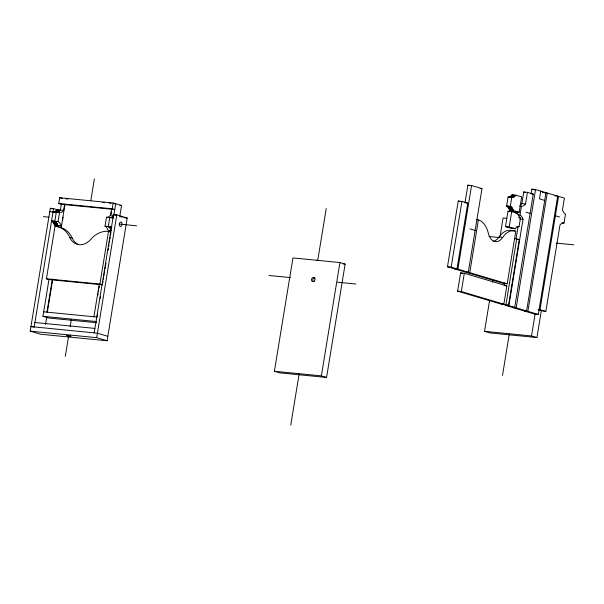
<?xml version="1.0" encoding="UTF-8"?>
<svg xmlns="http://www.w3.org/2000/svg" width="604" height="604" viewBox="0 0 604 604"><rect width="100%" height="100%" fill="white"/><g stroke="black" fill="none" stroke-linecap="round" stroke-linejoin="round"><path stroke-width="0.91" d="M94.164 332.887L113.537 214.586L116.783 214.903L127.202 218.006L107.097 340.769L40.611 334.231L30.2 331.135L50.313 208.297L53.567 208.614L59.645 210.418M34.179 326.99L53.567 208.614M46.425 278.806L99.902 284.061L102.446 284.816L48.969 279.561L46.425 278.806L55.055 226.107L56.21 226.251A25.277 20.521 -73.4 0 1 69.732 237.41L72.276 238.172A16.24 13.182 -73.4 0 0 78.399 244.56M58.754 203.525L112.231 208.78L114.775 209.535L61.298 204.28L58.754 203.525L59.705 197.734L113.182 202.997L121.555 205.488L119.886 215.703M60.778 227.61L61.087 225.753A9.483 5.466 -84.4 0 0 58.052 221.57L59.517 212.638A8.909 5.142 -84.4 0 0 63.601 210.381L64.62 204.152M96.64 322.732L48.788 318.029L42.952 316.292L49.007 279.312M61.374 203.835L60.347 210.064L58.399 211.906L56.263 212.321L54.798 221.253L56.587 222.793L57.833 225.435M46.938 312.147L52.261 279.637M47.339 312.268L52.797 278.92M61.14 227.98L65.005 204.371M45.519 324.439L46.742 317.009M65.3 356.413L68.788 335.077M70.162 326.726L71.378 319.305M90.796 200.709L94.36 178.927M105.028 226.19L106.493 217.259A8.909 5.142 -84.4 0 0 110.577 215.001L113.831 215.318L111.876 217.161L109.739 217.576L108.282 226.508L110.064 228.048L111.31 230.69L108.063 230.373A9.483 5.466 -84.4 0 0 105.028 226.19L111.853 226.998M93.914 316.768L99.237 284.25M110.577 215.001L111.597 208.773M97.81 295.515L98.12 293.657M98.422 291.8L98.724 289.943M99.033 288.085L99.335 286.228M111.196 213.771L111.506 211.913M99.902 284.061L108.531 231.37L107.369 231.279A25.277 20.521 -73.4 0 0 90.675 239.471A16.24 13.182 -73.4 0 1 69.732 237.41M112.231 208.78L113.182 202.997M97.32 316.156L97.622 314.299M100.204 298.504L100.513 296.647M102.748 282.966L103.058 281.117M103.36 279.267L103.662 277.425M103.963 275.575L104.266 273.725M104.469 272.495L104.771 270.637M105.073 268.78L105.383 266.923M105.685 265.065L105.987 263.208M108.116 250.199L108.426 248.342M108.728 246.485L109.03 244.628M109.332 242.77L109.641 240.913M109.943 239.056L110.245 237.191M110.555 235.333L110.857 233.476M113.975 214.428L115.726 203.752L113.846 203.563M107.097 340.769L96.685 337.666L116.783 214.903M274.39 371.264L292.948 257.931L339.924 262.544L345.126 264.137L326.568 377.47L279.592 372.849L274.39 371.264L321.366 375.877L326.568 377.47M290.766 425.073L299.131 373.989M326.228 208.531L317.696 260.611L316.436 260.233M321.366 375.877L339.924 262.544M447.466 266.772L458.232 201.041L461.924 201.404L467.76 203.14L456.994 268.871L453.302 268.501L447.466 266.772L451.158 267.134L456.994 268.871M451.158 267.134L461.924 201.404M464.982 202.823L467.874 185.171L471.565 185.534L481.984 188.637L468.296 272.23L464.597 271.868L454.185 268.765L457.877 269.127L468.296 272.23M457.877 269.127L471.565 185.534M457.628 291.166L460.626 272.88L464.317 273.242L506.839 285.896L503.849 304.182L500.15 303.82L457.628 291.166L461.328 291.536L503.849 304.182M461.328 291.536L464.317 273.242M493.234 241.275A16.24 9.37 -84.4 0 0 499.025 237.025L502.717 237.387A25.277 14.579 -84.4 0 1 515.816 231.098L507.186 283.797L469.753 272.661L478.383 219.962L476.533 219.781M541.35 310.607L536.941 337.545L489.965 332.932L484.536 331.317L489.542 300.754M492.577 282.227L492.879 280.377M500.135 236.104L503.094 217.984L506.711 218.338M506.605 206.002L508.07 197.07L512.826 197.41L515.846 195.175L521.682 196.912L519.168 212.283L515.469 211.921L509.64 210.184L508.394 207.542L506.605 206.002L510.297 206.364L512.086 207.904L513.332 210.547L519.168 212.283M505.48 226.613L507.994 211.241L511.686 211.604L517.522 213.34L518.723 216.119L520.527 217.704L519.062 226.636L516.964 227.021L515.008 228.712L511.316 228.35L505.48 226.613L509.172 226.976L515.008 228.712M510.297 206.364L511.762 197.433L512.471 197.463M509.172 226.976L511.686 211.604M504.212 285.609L504.665 282.831M516.435 213.846L516.73 212.057M516.126 238.429L518.104 226.349M527.428 192.344L533.264 194.08L514.706 307.413L508.87 305.677L523.019 219.282A9.483 5.466 -84.4 0 0 519.984 215.099L521.448 206.168A8.909 5.142 -84.4 0 0 525.533 203.91L527.428 192.344L523.736 191.981L521.841 203.548A8.909 5.142 -84.4 0 1 520.233 205.179M516.722 238.867L519.266 239.622L508.508 305.352L505.963 304.597L516.722 238.867L514.336 238.633M531.105 193.808L531.86 189.188L535.552 189.55L545.971 192.653L526.597 310.947L522.898 310.584L512.486 307.489L516.178 307.851L526.597 310.947M502.498 375.469L509.338 333.718M516.178 307.851L535.552 189.55M540.761 191.106L539.485 198.882L544.695 200.43M547.254 193.038L557.673 196.134L538.3 314.435L527.888 311.332L547.254 193.038L544.483 192.767M536.941 337.545L531.512 335.937L535.167 313.642M545.827 311.468L539.999 309.731L558.557 196.398L564.385 198.135L562.498 209.701A8.909 5.142 -84.4 0 0 565.495 214.065L564.038 222.997A9.483 5.466 -84.4 0 0 559.976 225.073L545.827 311.468L538.798 310.109M53.016 211.996L55.145 211.581L57.101 209.747L63.601 210.381M508.07 197.07L510.199 196.655L512.154 194.813L515.846 195.175M511.316 228.35L514.389 228.259M109.913 232.034L111.076 232.125L108.531 231.37M542.271 192.291L545.971 192.653M480.135 188.456L481.984 188.637M554.902 195.862L557.673 196.134M531.414 193.899L533.264 194.08M511.86 195.205L515.552 195.568M511.543 195.568L515.242 195.93M511.226 195.9L514.918 196.262M510.893 196.187L514.585 196.549M510.546 196.443L514.246 196.806M510.199 196.655L513.898 197.017M509.851 196.828L513.543 197.191M509.489 196.957L513.189 197.319M509.134 197.047L512.826 197.41M521.841 203.548L525.533 203.91M519.599 205.987L521.448 206.168M506.93 206.168L510.622 206.53M507.247 206.372L510.939 206.734M507.549 206.613L511.248 206.976M507.843 206.893L511.543 207.255M465.911 202.959L467.76 203.14M508.123 207.195L511.822 207.565M508.394 207.542L512.086 207.904M508.644 207.912L512.335 208.274M508.878 208.312L512.569 208.674M509.096 208.742L512.788 209.105M509.293 209.203L512.992 209.565M509.474 209.679L513.173 210.041M509.64 210.184L513.332 210.547M515.68 213.159L517.522 213.34M518.134 214.918L519.984 215.099M518.677 217.523L520.527 217.704M562.188 222.816L564.038 222.997M519.327 218.92L523.019 219.282M516.873 226.424L519.062 226.636M514.895 231.007L512.124 230.736A25.277 14.579 -84.4 0 0 499.025 237.025M489.044 236.511L499.319 237.523M556.193 243.11L573.8 244.839M516.881 239.388L519.266 239.622M66.002 198.859L67.874 199.048M102.589 202.461L104.469 202.642M109.158 203.103L111.03 203.291M119.932 205.33L121.555 205.488M56.799 210.139L60.053 210.456M56.489 210.502L59.743 210.819M56.164 210.826L59.419 211.151M123.948 217.682L127.202 218.006M55.832 211.121L59.086 211.438M55.492 211.37L58.747 211.687M55.145 211.581L58.399 211.906M111.876 217.161L113.499 217.319M54.79 211.755L58.044 212.079M111.521 217.334L113.152 217.493M54.435 211.891L57.69 212.208M111.166 217.463L113.605 217.704M54.081 211.981L57.327 212.298M110.811 217.553L113.25 217.795M49.762 211.679L59.517 212.638M106.493 217.259L112.993 217.893M43.428 216.632L49.037 217.183M118.988 224.061L136.602 225.79M58.052 221.57L51.551 220.928L53.341 222.468L54.579 225.111L57.916 226.107M51.876 221.102L55.123 221.419M108.607 226.674L111.045 226.915M52.193 221.306L55.44 221.623M108.924 226.877L111.362 227.119M52.495 221.547L55.749 221.864M109.226 227.119L111.665 227.361M52.79 221.819L56.044 222.136M109.52 227.398L111.144 227.557M53.069 222.129L56.323 222.446M109.8 227.708L111.423 227.867M53.341 222.468L56.587 222.793M110.064 228.048L111.695 228.206M53.59 222.846L56.836 223.163M53.824 223.246L57.078 223.563M54.043 223.676L57.289 223.993M54.239 224.129L57.493 224.454M54.42 224.613L57.674 224.93M54.579 225.111L61.087 225.753M469.753 272.661L466.054 272.298L503.494 283.435L507.186 283.797M343.283 263.956L345.126 264.137M504.997 285.715L506.839 285.896M269.067 275.484L290.464 277.591M337.447 282.211L355.869 284.023M505.963 304.597L501.177 304.122L508.508 305.352M508.87 305.677L505.178 305.314L511.007 307.051L514.706 307.413M538.149 309.55L539.999 309.731M527.888 311.332L524.189 310.969L534.608 314.072L538.3 314.435M484.536 331.317L531.512 335.937M43.684 311.83L97.161 317.085M42.952 316.292L96.436 321.554M34.911 322.521L94.896 328.417M34.194 326.915L30.94 326.59L97.41 333.204L107.829 336.3M30.2 331.135L96.685 337.666M531.86 189.188L534.464 189.966M523.736 191.981L525.404 192.48M512.154 194.813L513.815 195.311M467.874 185.171L469.61 185.692M555.386 215.741L559.561 216.979M525.925 212.185L530.093 213.423M507.994 211.241L509.663 211.74M458.232 201.041L459.893 201.54M469.927 228.886L475.137 230.434M460.626 272.88L462.4 273.408M59.705 197.734L62.25 198.497M113.537 214.586L116.142 215.356M119.607 216.391L122.212 217.168M50.313 208.297L52.05 208.81M55.055 226.107L57.599 226.862M58.754 227.006A25.277 20.521 -73.4 0 1 72.276 238.172M478.383 219.962A25.277 14.579 -84.4 0 1 488.296 233.099A16.24 9.37 -84.4 0 0 502.717 237.387M62.831 219.962A2.273 1.314 -84.4 0 1 63.073 217.206M313.363 281.683A2.129 1.729 -73.4 0 1 312.947 279.252A2.129 1.729 -73.4 0 1 314.873 277.863M122.023 224.394L121.91 224.975A2.273 1.314 -84.4 0 1 120.256 226.424A2.273 1.314 -84.4 0 1 119.449 223.865A2.273 1.314 -84.4 0 1 120.966 221.97L121.291 222.091A2.273 1.314 -84.4 0 1 122.023 224.394M66.44 335.552L70.887 336.3L66.44 335.552M314.254 281.185A2.129 1.729 -73.4 0 0 314.05 277.598A2.129 1.729 -73.4 0 0 311.505 279.962A2.129 1.729 -73.4 0 0 314.254 281.185"/></g></svg>
